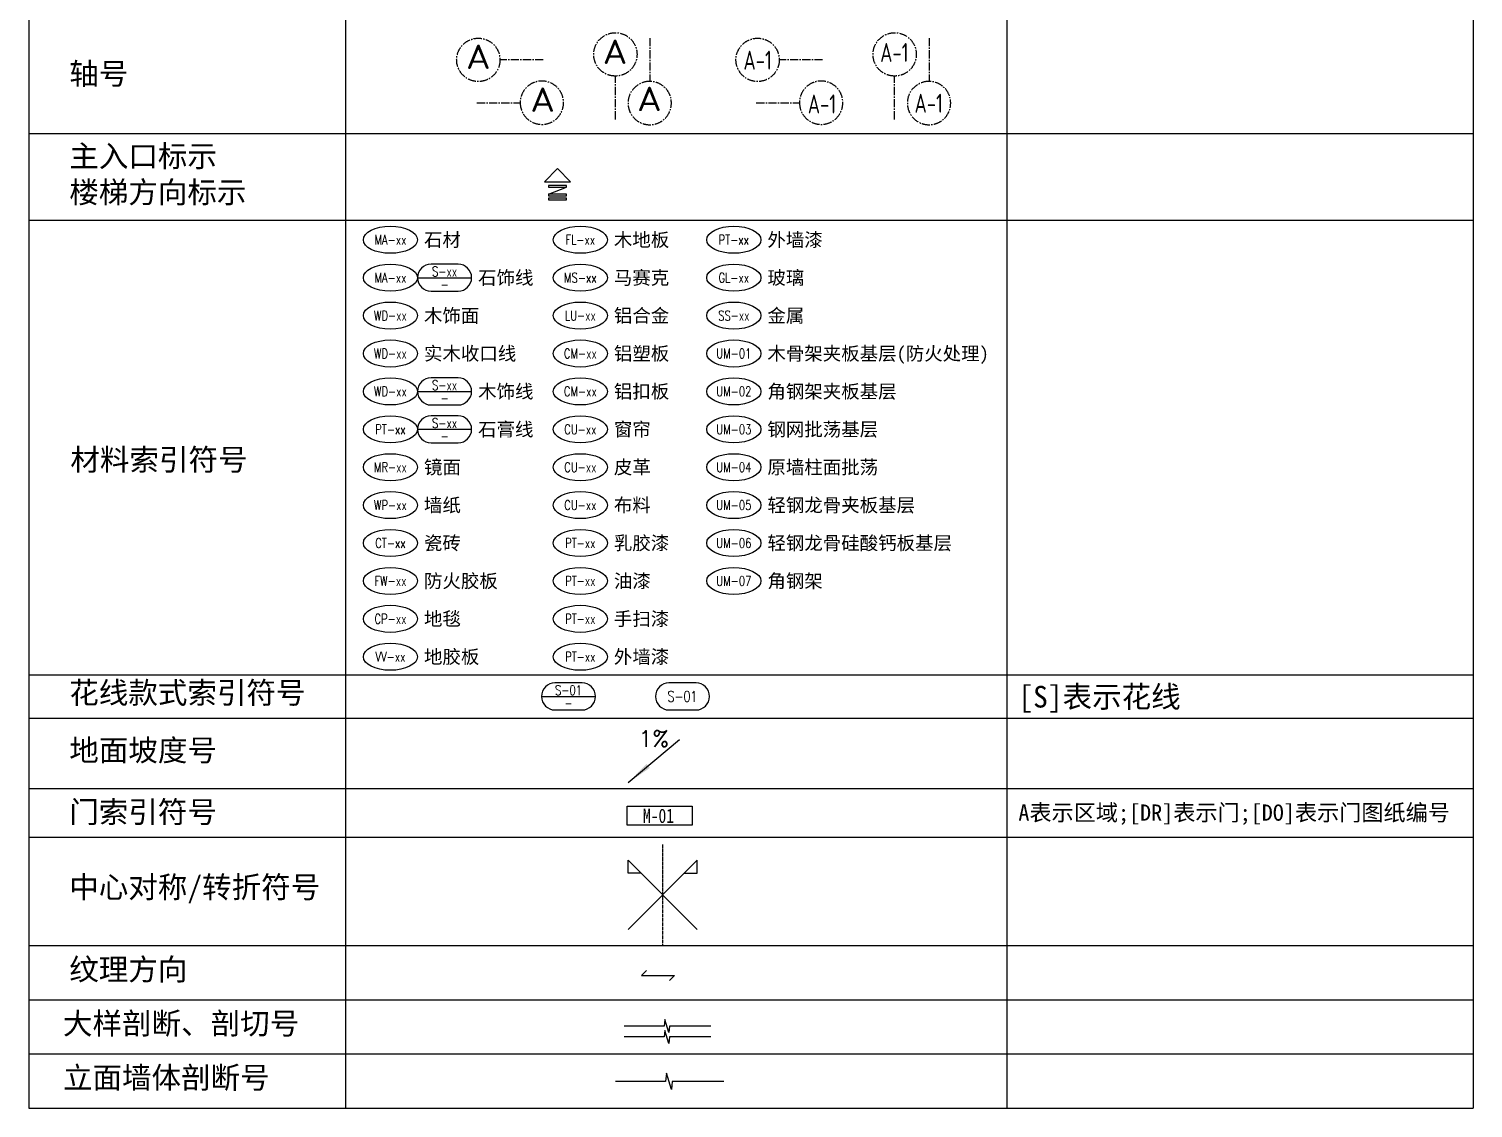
# Model space of a CAD drawing. Header units: millimetres. Extents: x -235126 to 312941, y -228449 to 114042.
# Drawn here: x -148566 to -141895, y 35428 to 40411 of the extents above; entities that cross this region are included whole.
import ezdxf
from ezdxf.enums import TextEntityAlignment as Align

# ---------------------------------------------------------------- set-up
doc = ezdxf.new("R2010")
doc.units = ezdxf.units.MM
doc.header["$LTSCALE"] = 800
doc.linetypes.add('CENTER2', pattern=[1.125, 0.75, -0.125, 0.125, -0.125])
doc.linetypes.add('PHANTOM2', pattern=[1.25, 0.625, -0.125, 0.125, -0.125, 0.125, -0.125])
doc.layers.add('AXIS', color=3, linetype='Continuous')
doc.layers.add('FC-地坪铺贴', color=8, linetype='Continuous')
doc.styles.add('HAN', font='romans', dxfattribs={"bigfont": 'hzdx.shx'})
doc.styles.add('HZDX', font='isocp3.shx', dxfattribs={"width": 0.8, "bigfont": 'hzdx.shx'})
doc.styles.add('ISO', font='ISOCP.shx', dxfattribs={"width": 0.75})
doc.styles.add('LINEDRAW', font='txt.shx', dxfattribs={"width": 0.7, "bigfont": '1.shx'})
doc.styles.add('TXT', font='txt.shx')
doc.styles.add('宋-ZY', font='')
doc.styles.add('繁线体', font='simhei.ttf')
doc.styles.add('黑体', font='simhei.ttf', dxfattribs={"width": 0.8})
doc.styles.get('宋-ZY').set_extended_font_data('SimSun')

# ---------------------------------------------------------------- blocks, each defined once
blk = doc.blocks.new('MH3.5')
at = {"color": 2}
blk.add_lwpolyline([(12, -1.75), (0, -1.75), (0, 1.75), (12, 1.75)], close=True, dxfattribs=at)
at = {"color": 4, "ltscale": 2, "style": 'HZDX', "width": 0.8}
blk.add_attdef('CH+2.400', text='', height=2.64, dxfattribs=at).set_placement((5.78, 0.01), align=Align.MIDDLE_CENTER)
blk = doc.blocks.new('MARK-IN')
for p, q in [((-120, -123), (0, 0)), ((0, 0), (120, -123)), ((-120, -123), (120, -123)), ((-83, -235), (83, -171))]:
    blk.add_line(p, q)
for points in [[(83, -171), (83, -156), (-83, -156), (-83, -171)], [(83, -250), (83, -235), (-83, -235), (-83, -250)], [(83, -289), (83, -273), (-83, -273), (-83, -289)]]:
    blk.add_lwpolyline(points, close=True)
blk = doc.blocks.new('A$C48007FC5')
at = {"color": 2}
blk.add_line((0, 0), (9.47, 7.93), dxfattribs=at)
blk.add_solid([(0, 0), (3.37, 3.45), (3.99, 2.71)], dxfattribs=at)
at = {"color": 7, "style": 'HAN'}
blk.add_text('1%', height=3, rotation=359.7652, dxfattribs=at).set_placement((1.87, 6.61))
blk = doc.blocks.new('MARK-S-2')
at = {"color": 0}
blk.add_lwpolyline([(7.5, 2.5), (2.5, 2.5, 1), (2.5, -2.5), (7.5, -2.5, 1)], format="xyb", close=True, dxfattribs=at)
at = {"color": 7, "style": 'LINEDRAW', "width": 0.75}
blk.add_attdef('S-01', text='', height=2, dxfattribs=at).set_placement((5, 0), align=Align.MIDDLE_CENTER)
blk = doc.blocks.new('MARK-S-1')
blk.add_line((0, 0), (10, 0))
at = {"color": 0}
blk.add_lwpolyline([(7.5, 2.5), (2.5, 2.5, 1), (2.5, -2.5), (7.5, -2.5, 1)], format="xyb", close=True, dxfattribs=at)
at = {"color": 7, "style": 'LINEDRAW', "width": 0.75}
for tag, p in [('S-01', (5, 1.15)), ('-', (5, -1.23))]:
    blk.add_attdef(tag, text='', height=1.8, dxfattribs=at).set_placement(p, align=Align.MIDDLE_CENTER)
blk = doc.blocks.new('MARK-ME-M1')
blk.add_ellipse((5, 0), major_axis=(5, 0), ratio=0.5)
at = {"color": 7, "style": '宋-ZY'}
blk.add_attdef('MA-XX', text='', height=1.88, dxfattribs=at).set_placement((5, 0), align=Align.MIDDLE_CENTER)
blk.add_attdef('材料', text='', height=2.5, dxfattribs=at).set_placement((11.2, 0), align=Align.MIDDLE_LEFT)
blk = doc.blocks.new('MARK-ME-M2')
blk.add_line((10, 0), (20, 0))
blk.add_lwpolyline([(17.5, 2.5), (12.5, 2.5, 1), (12.5, -2.5), (17.5, -2.5, 1)], format="xyb", close=True)
blk.add_ellipse((5, 0), major_axis=(5, 0), ratio=0.5)
at = {"color": 2, "style": 'TXT', "width": 0.75}
for tag, p in [('MA-XX', (5, 0)), ('S-01', (15, 1.15)), ('-', (15, -1.23))]:
    blk.add_attdef(tag, text='', height=1.8, dxfattribs=at).set_placement(p, align=Align.MIDDLE_CENTER)
at = {"color": 7, "style": '宋-ZY'}
blk.add_attdef('材料', text='', height=2.5, dxfattribs=at).set_placement((21.2, 0), align=Align.MIDDLE_LEFT)
blk = doc.blocks.new('ZHTHA1')
at = {"color": 8, "linetype": 'CENTER2', "ltscale": 0.0025}
blk.add_line((0, 0), (-8, 0), dxfattribs=at)
blk.add_ellipse((-12, 0), major_axis=(2.83, 2.83), ratio=1, start_param=5.497787, end_param=11.780972, dxfattribs=at)
at = {"color": 7, "style": 'ISO', "width": 1.25}
blk.add_attdef('A', text='', height=4.5, dxfattribs=at).set_placement((-12, -3.03), align=Align.BOTTOM_CENTER)

msp = doc.modelspace()

# ---------------------------------------------------------------- linework, layer by layer
for p, q in [((-148565.9, 44404.2), (-148565.9, 35428.4)), ((-147102.7, 44404.2), (-147102.7, 35428.4)), ((-144048.9, 44404.2), (-144048.9, 35428.4)), ((-141894.6, 44404.2), (-141894.6, 35428.4)), ((-148565.9, 39928.4), (-141894.6, 39928.4)), ((-148565.9, 39928.4), (-141894.6, 39928.4)), ((-148565.9, 39528.4), (-141894.6, 39528.4)), ((-148565.9, 39528.4), (-141894.6, 39528.4)), ((-148565.9, 37428.4), (-141894.6, 37428.4)), ((-148565.9, 37428.4), (-141894.6, 37428.4)), ((-148565.9, 37428.4), (-141894.6, 37428.4)), ((-148565.9, 37228.4), (-141894.6, 37228.4)), ((-148565.9, 37228.4), (-141894.6, 37228.4)), ((-148565.9, 37228.4), (-141894.6, 37228.4)), ((-148565.9, 36903.4), (-141894.6, 36903.4)), ((-148565.9, 36903.4), (-141894.6, 36903.4)), ((-148565.9, 36903.4), (-141894.6, 36903.4)), ((-148565.9, 36903.4), (-141894.6, 36903.4)), ((-148565.9, 36903.4), (-141894.6, 36903.4)), ((-148565.9, 36903.4), (-141894.6, 36903.4)), ((-148565.9, 36903.4), (-141894.6, 36903.4)), ((-148565.9, 36678.4), (-141894.6, 36678.4)), ((-148565.9, 36178.4), (-141894.6, 36178.4)), ((-148565.9, 36178.4), (-141894.6, 36178.4)), ((-148565.9, 36178.4), (-141894.6, 36178.4)), ((-148565.9, 35928.4), (-141894.6, 35928.4)), ((-148565.9, 35678.4), (-141894.6, 35678.4)), ((-148565.9, 35428.4), (-141894.6, 35428.4))]:
    msp.add_line(p, q)
at = {"color": 253, "linetype": 'PHANTOM2', "ltscale": 0.01}
msp.add_line((-145638.3, 36645), (-145638.3, 36179.3), dxfattribs=at)
msp.add_lwpolyline([(-145504.7, 39706.7, 0, 0, 0), (-145241.1, 39706.7, 30, 0, 0), (-145123.7, 39706.7, 0, 0, 0)], format="xyseb")
at = {"color": 2}
for points in [[(-145738.3, 36513.1), (-145798.3, 36513.1), (-145798.3, 36573.1), (-145478.3, 36253.1)], [(-145538.3, 36513.1), (-145478.3, 36513.1), (-145478.3, 36573.1), (-145798.3, 36253.1)]]:
    msp.add_lwpolyline(points, dxfattribs=at)
at = {"color": 7}
for points in [[(-145415.9, 35807), (-145606.6, 35807), (-145609.6, 35777), (-145627.6, 35837), (-145630.6, 35807), (-145816.1, 35807)], [(-145415.9, 35757), (-145606.6, 35757), (-145609.6, 35727), (-145627.6, 35787), (-145630.6, 35757), (-145816.1, 35757)], [(-145355.9, 35551.5), (-145594.3, 35551.5), (-145598.1, 35514), (-145620.6, 35589), (-145624.4, 35551.5), (-145856.2, 35551.5)]]:
    msp.add_lwpolyline(points, dxfattribs=at)
at = {"layer": 'FC-地坪铺贴', "color": 7}
msp.add_lwpolyline([(-145713.4, 36063), (-145736.5, 36040.1), (-145583.8, 36040.1), (-145606.9, 36017.2)], dxfattribs=at)

# ---------------------------------------------------------------- block references
for name, p, xscale, yscale, zscale in [('MARK-IN', (-146123.9, 39765.6), 0.5000000000109139, 0.5000000000109139, 0.5000000000109139), ('A$C48007FC5', (-145797.1, 36931.2), 25, 25, 25)]:
    msp.add_blockref(name, p, dxfattribs=dict(xscale=xscale, yscale=yscale, zscale=zscale))
ref = msp.add_blockref('MARK-ME-M1', (-147020.8, 39437.1), dxfattribs=dict(xscale=25, yscale=25, zscale=25))
ref.add_attrib('材料', '石材', dxfattribs={"color": 7, "height": 62.5, "style": '宋-ZY'}).set_placement((-146740.8, 39437.1), align=Align.MIDDLE_LEFT)
ref.add_attrib('MA-XX', 'MA-xx', dxfattribs={"color": 2, "height": 45, "style": 'TXT', "width": 0.75}).set_placement((-146895.8, 39437.1), align=Align.MIDDLE_CENTER)
ref = msp.add_blockref('MARK-ME-M1', (-146143.6, 39437.1), dxfattribs=dict(xscale=25, yscale=25, zscale=25))
ref.add_attrib('材料', '木地板', dxfattribs={"color": 7, "height": 62.5, "style": '宋-ZY'}).set_placement((-145863.6, 39437.1), align=Align.MIDDLE_LEFT)
ref.add_attrib('MA-XX', 'FL-xx', dxfattribs={"color": 2, "height": 45, "style": 'TXT', "width": 0.75}).set_placement((-146018.6, 39437.1), align=Align.MIDDLE_CENTER)
ref = msp.add_blockref('MARK-ME-M1', (-145434.5, 39437.1), dxfattribs=dict(xscale=25, yscale=25, zscale=25))
ref.add_attrib('材料', '外墙漆', dxfattribs={"color": 7, "height": 62.5, "style": '宋-ZY'}).set_placement((-145154.5, 39437.1), align=Align.MIDDLE_LEFT)
ref.add_attrib('MA-XX', 'PT-xx', dxfattribs={"color": 2, "height": 45, "style": 'TXT', "width": 0.75}).set_placement((-145309.5, 39437.1), align=Align.MIDDLE_CENTER)
at = {"xscale": 25, "yscale": 25, "zscale": 25}
for p, values in [((-147020.8, 39262.1), {'MA-XX': 'MA-xx', '-': '-', 'S-01': 'S-xx', '材料': '石饰线'}), ((-147020.8, 38737.1), {'MA-XX': 'WD-xx', '-': '-', 'S-01': 'S-xx', '材料': '木饰线'}), ((-147020.8, 38562.1), {'MA-XX': 'PT-xx', '-': '-', 'S-01': 'S-xx', '材料': '石膏线'})]:
    msp.add_blockref('MARK-ME-M2', p, dxfattribs=at).add_auto_attribs(values)
ref = msp.add_blockref('MARK-ME-M1', (-146143.6, 39262.1), dxfattribs=dict(xscale=25, yscale=25, zscale=25))
ref.add_attrib('材料', '马赛克', dxfattribs={"color": 7, "height": 62.5, "style": '宋-ZY'}).set_placement((-145863.6, 39262.1), align=Align.MIDDLE_LEFT)
ref.add_attrib('MA-XX', 'MS-xx', dxfattribs={"color": 2, "height": 45, "style": 'TXT', "width": 0.75}).set_placement((-146018.6, 39262.1), align=Align.MIDDLE_CENTER)
ref = msp.add_blockref('MARK-ME-M1', (-145434.5, 39262.1), dxfattribs=dict(xscale=25, yscale=25, zscale=25))
ref.add_attrib('材料', '玻璃', dxfattribs={"color": 7, "height": 62.5, "style": '宋-ZY'}).set_placement((-145154.5, 39262.1), align=Align.MIDDLE_LEFT)
ref.add_attrib('MA-XX', 'GL-xx', dxfattribs={"color": 2, "height": 45, "style": 'TXT', "width": 0.75}).set_placement((-145309.5, 39262.1), align=Align.MIDDLE_CENTER)
ref = msp.add_blockref('MARK-ME-M1', (-147020.8, 39087.1), dxfattribs=dict(xscale=25, yscale=25, zscale=25))
ref.add_attrib('材料', '木饰面', dxfattribs={"color": 7, "height": 62.5, "style": '宋-ZY'}).set_placement((-146740.8, 39087.1), align=Align.MIDDLE_LEFT)
ref.add_attrib('MA-XX', 'WD-xx', dxfattribs={"color": 2, "height": 45, "style": 'TXT', "width": 0.75}).set_placement((-146895.8, 39087.1), align=Align.MIDDLE_CENTER)
ref = msp.add_blockref('MARK-ME-M1', (-146143.6, 39087.1), dxfattribs=dict(xscale=25, yscale=25, zscale=25))
ref.add_attrib('材料', '铝合金', dxfattribs={"color": 7, "height": 62.5, "style": '宋-ZY'}).set_placement((-145863.6, 39087.1), align=Align.MIDDLE_LEFT)
ref.add_attrib('MA-XX', 'LU-xx', dxfattribs={"color": 2, "height": 45, "style": 'TXT', "width": 0.75}).set_placement((-146018.6, 39087.1), align=Align.MIDDLE_CENTER)
ref = msp.add_blockref('MARK-ME-M1', (-145434.5, 39087.1), dxfattribs=dict(xscale=25, yscale=25, zscale=25))
ref.add_attrib('材料', '金属', dxfattribs={"color": 7, "height": 62.5, "style": '宋-ZY'}).set_placement((-145154.5, 39087.1), align=Align.MIDDLE_LEFT)
ref.add_attrib('MA-XX', 'SS-xx', dxfattribs={"color": 2, "height": 45, "style": 'TXT', "width": 0.75}).set_placement((-145309.5, 39087.1), align=Align.MIDDLE_CENTER)
ref = msp.add_blockref('MARK-ME-M1', (-147020.8, 38912.1), dxfattribs=dict(xscale=25, yscale=25, zscale=25))
ref.add_attrib('材料', '实木收口线', dxfattribs={"color": 7, "height": 62.5, "style": '宋-ZY'}).set_placement((-146740.8, 38912.1), align=Align.MIDDLE_LEFT)
ref.add_attrib('MA-XX', 'WD-xx', dxfattribs={"color": 2, "height": 45, "style": 'TXT', "width": 0.75}).set_placement((-146895.8, 38912.1), align=Align.MIDDLE_CENTER)
ref = msp.add_blockref('MARK-ME-M1', (-146143.6, 38912.1), dxfattribs=dict(xscale=25, yscale=25, zscale=25))
ref.add_attrib('材料', '铝塑板', dxfattribs={"color": 7, "height": 62.5, "style": '宋-ZY'}).set_placement((-145863.6, 38912.1), align=Align.MIDDLE_LEFT)
ref.add_attrib('MA-XX', 'CM-xx', dxfattribs={"color": 2, "height": 45, "style": 'TXT', "width": 0.75}).set_placement((-146018.6, 38912.1), align=Align.MIDDLE_CENTER)
ref = msp.add_blockref('MARK-ME-M1', (-145434.5, 38912.1), dxfattribs=dict(xscale=25, yscale=25, zscale=25))
ref.add_attrib('材料', '木骨架夹板基层(防火处理)', dxfattribs={"color": 7, "height": 62.5, "style": '宋-ZY'}).set_placement((-145154.5, 38912.1), align=Align.MIDDLE_LEFT)
ref.add_attrib('MA-XX', 'UM-01', dxfattribs={"color": 2, "height": 45, "style": 'TXT', "width": 0.75}).set_placement((-145309.5, 38912.1), align=Align.MIDDLE_CENTER)
ref = msp.add_blockref('MARK-ME-M1', (-146143.6, 38737.1), dxfattribs=dict(xscale=25, yscale=25, zscale=25))
ref.add_attrib('材料', '铝扣板', dxfattribs={"color": 7, "height": 62.5, "style": '宋-ZY'}).set_placement((-145863.6, 38737.1), align=Align.MIDDLE_LEFT)
ref.add_attrib('MA-XX', 'CM-xx', dxfattribs={"color": 2, "height": 45, "style": 'TXT', "width": 0.75}).set_placement((-146018.6, 38737.1), align=Align.MIDDLE_CENTER)
ref = msp.add_blockref('MARK-ME-M1', (-145434.5, 38737.1), dxfattribs=dict(xscale=25, yscale=25, zscale=25))
ref.add_attrib('材料', '角钢架夹板基层', dxfattribs={"color": 7, "height": 62.5, "style": '宋-ZY'}).set_placement((-145154.5, 38737.1), align=Align.MIDDLE_LEFT)
ref.add_attrib('MA-XX', 'UM-02', dxfattribs={"color": 2, "height": 45, "style": 'TXT', "width": 0.75}).set_placement((-145309.5, 38737.1), align=Align.MIDDLE_CENTER)
ref = msp.add_blockref('MARK-ME-M1', (-146143.6, 38562.1), dxfattribs=dict(xscale=25, yscale=25, zscale=25))
ref.add_attrib('材料', '窗帘', dxfattribs={"color": 7, "height": 62.5, "style": '宋-ZY'}).set_placement((-145863.6, 38562.1), align=Align.MIDDLE_LEFT)
ref.add_attrib('MA-XX', 'CU-xx', dxfattribs={"color": 2, "height": 45, "style": 'TXT', "width": 0.75}).set_placement((-146018.6, 38562.1), align=Align.MIDDLE_CENTER)
ref = msp.add_blockref('MARK-ME-M1', (-145434.5, 38562.1), dxfattribs=dict(xscale=25, yscale=25, zscale=25))
ref.add_attrib('材料', '钢网批荡基层', dxfattribs={"color": 7, "height": 62.5, "style": '宋-ZY'}).set_placement((-145154.5, 38562.1), align=Align.MIDDLE_LEFT)
ref.add_attrib('MA-XX', 'UM-03', dxfattribs={"color": 2, "height": 45, "style": 'TXT', "width": 0.75}).set_placement((-145309.5, 38562.1), align=Align.MIDDLE_CENTER)
ref = msp.add_blockref('MARK-ME-M1', (-147020.8, 38387.1), dxfattribs=dict(xscale=25, yscale=25, zscale=25))
ref.add_attrib('材料', '镜面', dxfattribs={"color": 7, "height": 62.5, "style": '宋-ZY'}).set_placement((-146740.8, 38387.1), align=Align.MIDDLE_LEFT)
ref.add_attrib('MA-XX', 'MR-xx', dxfattribs={"color": 2, "height": 45, "style": 'TXT', "width": 0.75}).set_placement((-146895.8, 38387.1), align=Align.MIDDLE_CENTER)
ref = msp.add_blockref('MARK-ME-M1', (-146143.6, 38387.1), dxfattribs=dict(xscale=25, yscale=25, zscale=25))
ref.add_attrib('材料', '皮革', dxfattribs={"color": 7, "height": 62.5, "style": '宋-ZY'}).set_placement((-145863.6, 38387.1), align=Align.MIDDLE_LEFT)
ref.add_attrib('MA-XX', 'CU-xx', dxfattribs={"color": 2, "height": 45, "style": 'TXT', "width": 0.75}).set_placement((-146018.6, 38387.1), align=Align.MIDDLE_CENTER)
ref = msp.add_blockref('MARK-ME-M1', (-145434.5, 38387.1), dxfattribs=dict(xscale=25, yscale=25, zscale=25))
ref.add_attrib('材料', '原墙柱面批荡', dxfattribs={"color": 7, "height": 62.5, "style": '宋-ZY'}).set_placement((-145154.5, 38387.1), align=Align.MIDDLE_LEFT)
ref.add_attrib('MA-XX', 'UM-04', dxfattribs={"color": 2, "height": 45, "style": 'TXT', "width": 0.75}).set_placement((-145309.5, 38387.1), align=Align.MIDDLE_CENTER)
ref = msp.add_blockref('MARK-ME-M1', (-147020.8, 38212.1), dxfattribs=dict(xscale=25, yscale=25, zscale=25))
ref.add_attrib('材料', '墙纸', dxfattribs={"color": 7, "height": 62.5, "style": '宋-ZY'}).set_placement((-146740.8, 38212.1), align=Align.MIDDLE_LEFT)
ref.add_attrib('MA-XX', 'WP-xx', dxfattribs={"color": 2, "height": 45, "style": 'TXT', "width": 0.75}).set_placement((-146895.8, 38212.1), align=Align.MIDDLE_CENTER)
ref = msp.add_blockref('MARK-ME-M1', (-146143.5, 38212.1), dxfattribs=dict(xscale=25, yscale=25, zscale=25))
ref.add_attrib('材料', '布料', dxfattribs={"color": 7, "height": 62.5, "style": '宋-ZY'}).set_placement((-145863.5, 38212.1), align=Align.MIDDLE_LEFT)
ref.add_attrib('MA-XX', 'CU-xx', dxfattribs={"color": 2, "height": 45, "style": 'TXT', "width": 0.75}).set_placement((-146018.5, 38212.1), align=Align.MIDDLE_CENTER)
ref = msp.add_blockref('MARK-ME-M1', (-145434.5, 38212.1), dxfattribs=dict(xscale=25, yscale=25, zscale=25))
ref.add_attrib('材料', '轻钢龙骨夹板基层', dxfattribs={"color": 7, "height": 62.5, "style": '宋-ZY'}).set_placement((-145154.5, 38212.1), align=Align.MIDDLE_LEFT)
ref.add_attrib('MA-XX', 'UM-05', dxfattribs={"color": 2, "height": 45, "style": 'TXT', "width": 0.75}).set_placement((-145309.5, 38212.1), align=Align.MIDDLE_CENTER)
ref = msp.add_blockref('MARK-ME-M1', (-147020.8, 38037.1), dxfattribs=dict(xscale=25, yscale=25, zscale=25))
ref.add_attrib('材料', '瓷砖', dxfattribs={"color": 7, "height": 62.5, "style": '宋-ZY'}).set_placement((-146740.8, 38037.1), align=Align.MIDDLE_LEFT)
ref.add_attrib('MA-XX', 'CT-xx', dxfattribs={"color": 2, "height": 45, "style": 'TXT', "width": 0.75}).set_placement((-146895.8, 38037.1), align=Align.MIDDLE_CENTER)
ref = msp.add_blockref('MARK-ME-M1', (-146143.6, 38037.1), dxfattribs=dict(xscale=25, yscale=25, zscale=25))
ref.add_attrib('材料', '乳胶漆', dxfattribs={"color": 7, "height": 62.5, "style": '宋-ZY'}).set_placement((-145863.6, 38037.1), align=Align.MIDDLE_LEFT)
ref.add_attrib('MA-XX', 'PT-xx', dxfattribs={"color": 2, "height": 45, "style": 'TXT', "width": 0.75}).set_placement((-146018.6, 38037.1), align=Align.MIDDLE_CENTER)
ref = msp.add_blockref('MARK-ME-M1', (-145434.5, 38037.1), dxfattribs=dict(xscale=25, yscale=25, zscale=25))
ref.add_attrib('材料', '轻钢龙骨硅酸钙板基层', dxfattribs={"color": 7, "height": 62.5, "style": '宋-ZY'}).set_placement((-145154.5, 38037.1), align=Align.MIDDLE_LEFT)
ref.add_attrib('MA-XX', 'UM-06', dxfattribs={"color": 2, "height": 45, "style": 'TXT', "width": 0.75}).set_placement((-145309.5, 38037.1), align=Align.MIDDLE_CENTER)
ref = msp.add_blockref('MARK-ME-M1', (-147020.8, 37862.1), dxfattribs=dict(xscale=25, yscale=25, zscale=25))
ref.add_attrib('材料', '防火胶板', dxfattribs={"color": 7, "height": 62.5, "style": '宋-ZY'}).set_placement((-146740.8, 37862.1), align=Align.MIDDLE_LEFT)
ref.add_attrib('MA-XX', 'FW-xx', dxfattribs={"color": 2, "height": 45, "style": 'TXT', "width": 0.75}).set_placement((-146895.8, 37862.1), align=Align.MIDDLE_CENTER)
ref = msp.add_blockref('MARK-ME-M1', (-146143.6, 37862.1), dxfattribs=dict(xscale=25, yscale=25, zscale=25))
ref.add_attrib('材料', '油漆', dxfattribs={"color": 7, "height": 62.5, "style": '宋-ZY'}).set_placement((-145863.6, 37862.1), align=Align.MIDDLE_LEFT)
ref.add_attrib('MA-XX', 'PT-xx', dxfattribs={"color": 2, "height": 45, "style": 'TXT', "width": 0.75}).set_placement((-146018.6, 37862.1), align=Align.MIDDLE_CENTER)
ref = msp.add_blockref('MARK-ME-M1', (-145434.5, 37862.1), dxfattribs=dict(xscale=25, yscale=25, zscale=25))
ref.add_attrib('材料', '角钢架', dxfattribs={"color": 7, "height": 62.5, "style": '宋-ZY'}).set_placement((-145154.5, 37862.1), align=Align.MIDDLE_LEFT)
ref.add_attrib('MA-XX', 'UM-07', dxfattribs={"color": 2, "height": 45, "style": 'TXT', "width": 0.75}).set_placement((-145309.5, 37862.1), align=Align.MIDDLE_CENTER)
ref = msp.add_blockref('MARK-ME-M1', (-147020.8, 37687.1), dxfattribs=dict(xscale=25, yscale=25, zscale=25))
ref.add_attrib('材料', '地毯', dxfattribs={"color": 7, "height": 62.5, "style": '宋-ZY'}).set_placement((-146740.8, 37687.1), align=Align.MIDDLE_LEFT)
ref.add_attrib('MA-XX', 'CP-xx', dxfattribs={"color": 2, "height": 45, "style": 'TXT', "width": 0.75}).set_placement((-146895.8, 37687.1), align=Align.MIDDLE_CENTER)
ref = msp.add_blockref('MARK-ME-M1', (-146143.6, 37687.1), dxfattribs=dict(xscale=25, yscale=25, zscale=25))
ref.add_attrib('材料', '手扫漆', dxfattribs={"color": 7, "height": 62.5, "style": '宋-ZY'}).set_placement((-145863.6, 37687.1), align=Align.MIDDLE_LEFT)
ref.add_attrib('MA-XX', 'PT-xx', dxfattribs={"color": 2, "height": 45, "style": 'TXT', "width": 0.75}).set_placement((-146018.6, 37687.1), align=Align.MIDDLE_CENTER)
ref = msp.add_blockref('MARK-ME-M1', (-147020.8, 37512.1), dxfattribs=dict(xscale=25, yscale=25, zscale=25))
ref.add_attrib('材料', '地胶板', dxfattribs={"color": 7, "height": 62.5, "style": '宋-ZY'}).set_placement((-146740.8, 37512.1), align=Align.MIDDLE_LEFT)
ref.add_attrib('MA-XX', 'VV-xx', dxfattribs={"color": 2, "height": 45, "style": 'TXT', "width": 0.75}).set_placement((-146895.8, 37512.1), align=Align.MIDDLE_CENTER)
ref = msp.add_blockref('MARK-ME-M1', (-146143.6, 37512.1), dxfattribs=dict(xscale=25, yscale=25, zscale=25))
ref.add_attrib('材料', '外墙漆', dxfattribs={"color": 7, "height": 62.5, "style": '宋-ZY'}).set_placement((-145863.6, 37512.1), align=Align.MIDDLE_LEFT)
ref.add_attrib('MA-XX', 'PT-xx', dxfattribs={"color": 2, "height": 45, "style": 'TXT', "width": 0.75}).set_placement((-146018.6, 37512.1), align=Align.MIDDLE_CENTER)
ref = msp.add_blockref('MARK-S-1', (-146198.2, 37328.9), dxfattribs=dict(xscale=25, yscale=25, zscale=25))
ref.add_attrib('-', '-', dxfattribs={"color": 2, "height": 45, "style": 'LINEDRAW', "width": 0.75}).set_placement((-146073.2, 37298.2), align=Align.MIDDLE_CENTER)
ref.add_attrib('S-01', 'S-01', dxfattribs={"color": 2, "height": 45, "style": 'TXT', "width": 0.75}).set_placement((-146073.2, 37357.6), align=Align.MIDDLE_CENTER)
ref = msp.add_blockref('MARK-S-2', (-145671.7, 37328.9), dxfattribs=dict(xscale=25, yscale=25, zscale=25))
ref.add_attrib('S-01', 'S-01', dxfattribs={"color": 2, "height": 50, "style": 'TXT', "width": 0.75}).set_placement((-145546.7, 37328.9), align=Align.MIDDLE_CENTER)
ref = msp.add_blockref('MH3.5', (-145801.9, 36777.8), dxfattribs=dict(xscale=25, yscale=25, zscale=25))
ref.add_attrib('CH+2.400', 'M-01', dxfattribs={"ltscale": 2, "height": 66, "style": '黑体', "width": 0.8}).set_placement((-145657.5, 36777.9), align=Align.MIDDLE_CENTER)
at = {"layer": 'AXIS'}
ref = msp.add_blockref('ZHTHA1', (-146189.8, 40267.7), dxfattribs=dict(at, xscale=25, yscale=25, zscale=25))
ref.add_attrib('A', 'A', dxfattribs={"layer": '0', "color": 2, "height": 112.5, "style": 'ISO', "width": 1.25}).set_placement((-146489.8, 40192), align=Align.BOTTOM_CENTER)
ref = msp.add_blockref('ZHTHA1', (-145856.8, 39993), dxfattribs=dict(at, xscale=25, yscale=25, zscale=25, rotation=269.9999999993746))
ref.add_attrib('A', 'A', dxfattribs={"layer": '0', "color": 2, "height": 112.5, "style": 'ISO', "width": 1.25}).set_placement((-145858.3, 40215.2), align=Align.BOTTOM_CENTER)
ref = msp.add_blockref('ZHTHA1', (-145698, 40368.2), dxfattribs=dict(at, xscale=-25, yscale=25, zscale=25, rotation=270.0000000009901))
ref.add_attrib('A', 'A', dxfattribs={"layer": '0', "color": 2, "height": 112.5, "style": 'ISO', "width": 1.25}).set_placement((-145699.6, 39997.5), align=Align.BOTTOM_CENTER)
ref = msp.add_blockref('ZHTHA1', (-144899.6, 40267.7), dxfattribs=dict(at, xscale=25, yscale=25, zscale=25))
ref.add_attrib('A', 'A-1', dxfattribs={"layer": '0', "color": 2, "height": 87.5, "style": 'ISO', "width": 0.8}).set_placement((-145199.6, 40196.4), align=Align.BOTTOM_CENTER)
ref = msp.add_blockref('ZHTHA1', (-144566.6, 39993), dxfattribs=dict(at, xscale=25, yscale=25, zscale=25, rotation=269.9999999993746))
ref.add_attrib('A', 'A-1', dxfattribs={"layer": '0', "color": 2, "height": 87.5, "style": 'ISO', "width": 0.8}).set_placement((-144568.1, 40231.8), align=Align.BOTTOM_CENTER)
ref = msp.add_blockref('ZHTHA1', (-144407.9, 40368.2), dxfattribs=dict(at, xscale=-25, yscale=25, zscale=25, rotation=270.0000000009901))
ref.add_attrib('A', 'A-1', dxfattribs={"layer": '0', "color": 2, "height": 87.5, "style": 'ISO', "width": 0.8}).set_placement((-144409.4, 39997.5), align=Align.BOTTOM_CENTER)
ref = msp.add_blockref('ZHTHA1', (-146496.3, 40069.9), dxfattribs=dict(at, xscale=-25, yscale=25, zscale=25))
ref.add_attrib('A', 'A', dxfattribs={"layer": '0', "color": 2, "height": 112.5, "rotation": 0, "style": 'ISO', "width": 1.25}).set_placement((-146192.6, 39994.2), align=Align.BOTTOM_CENTER)
ref = msp.add_blockref('ZHTHA1', (-145206.1, 40069.9), dxfattribs=dict(at, xscale=-25, yscale=25, zscale=25))
ref.add_attrib('A', 'A-1', dxfattribs={"layer": '0', "color": 2, "height": 87.5, "style": 'ISO', "width": 0.8}).set_placement((-144902.4, 39994.2), align=Align.BOTTOM_CENTER)

# ---------------------------------------------------------------- texts
at = {"attachment_point": 4, "style": '繁线体'}
for s, insert, char_height in [('轴号', (-148379.3, 40198.4), 100), ('主入口标示\\P楼梯方向标示', (-148379.3, 39734.5), 100), ('材料索引符号', (-148374.3, 38416.7), 100), ('花线款式索引符号', (-148379.3, 37340.5), 100), ('[S]表示花线', (-143995.1, 37315.9), 100), ('地面坡度号', (-148379.3, 37074.8), 100), ('门索引符号', (-148379.3, 36790.1), 100), ('A表示区域;[DR]表示门;[DO]表示门图纸编号', (-143995.1, 36782.9), 75), ('中心对称/转折符号', (-148379.3, 36436.3), 100), ('纹理方向', (-148379.3, 36063.3), 100), ('大样剖断、剖切号', (-148408.4, 35813.3), 100), ('立面墙体剖断号', (-148408.4, 35563.3), 100)]:
    msp.add_mtext(s, dxfattribs=dict(at, insert=insert, char_height=char_height))

doc.saveas('drawing.dxf')
